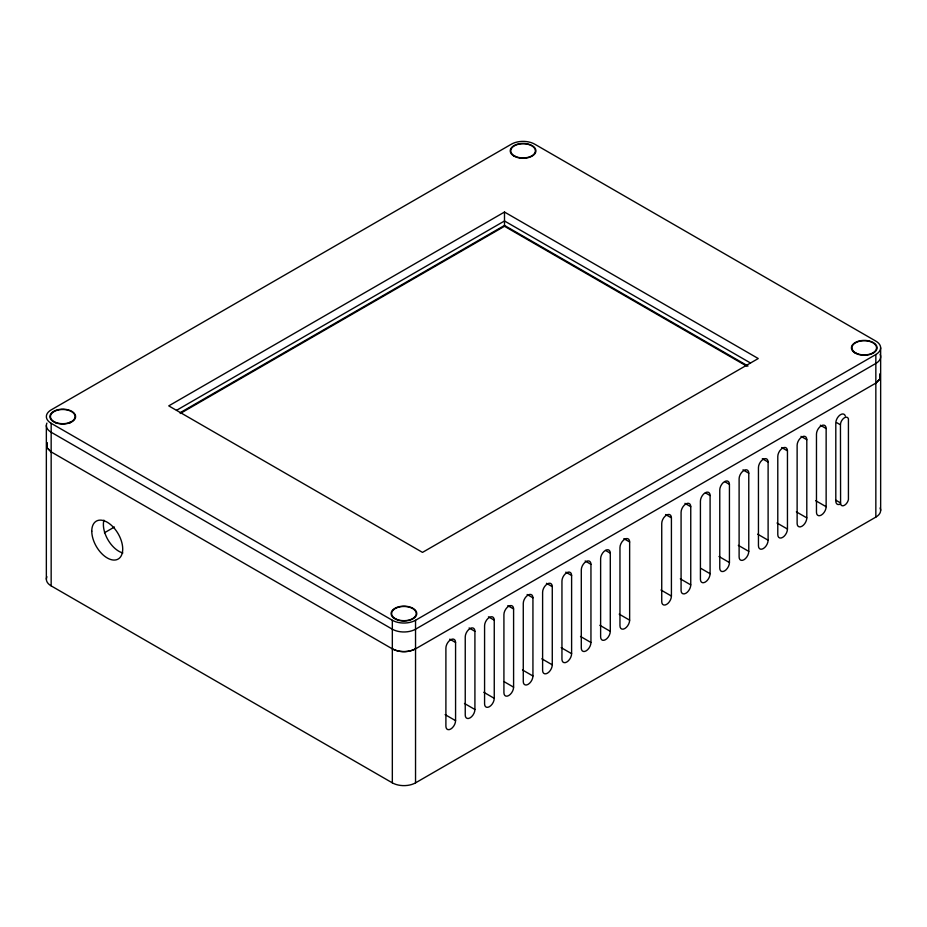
<?xml version="1.0" encoding="UTF-8"?>
<svg xmlns="http://www.w3.org/2000/svg" width="927" height="927" viewBox="0 0 927 927"><rect width="100%" height="100%" fill="white"/><g stroke="black" fill="none" stroke-linecap="round" stroke-linejoin="round"><path stroke-width="1.39" d="M840.453 424.809L840.592 423.454A5.736 3.314 -60 0 1 844.509 417.729A5.736 3.314 -60 0 1 848.425 418.934L848.425 499.526A5.736 3.314 -60 0 1 844.509 505.25A5.736 3.314 -60 0 1 840.592 504.045L840.453 424.809L836.583 422.573M875.841 383.106L880.094 378.853L880.094 373.952L880.094 378.853L875.841 383.106L415.539 648.854C408.448 652.585 399.421 652.585 392.33 648.854L51.159 451.889L46.906 447.637L46.906 442.735L46.906 447.637L51.159 451.889M504.497 212.04L168.749 405.875L422.503 552.388L758.251 358.54L504.497 212.04L504.497 225.435L180.244 412.642M176.489 410.348L504.497 220.974L750.511 363.002M180.244 413.5L504.497 226.281L746.768 366.153M104.427 532.793L114.438 527.011M51.159 423.303L392.33 620.267A16.408 9.479 0 0 0 415.539 620.267L875.841 354.52A16.408 9.479 0 0 0 875.841 341.113L534.67 144.149A16.408 9.479 0 0 0 511.461 144.149L51.159 409.896A16.408 9.479 0 0 0 51.159 423.303L51.159 585.887L392.33 782.851A16.408 9.479 0 0 0 415.539 782.851L875.841 517.104A16.408 9.479 0 0 0 880.094 507.95M415.539 648.854C408.401 652.538 399.456 652.538 392.33 648.854M504.497 225.435L748.019 366.026M820.337 425.203L826.142 428.552L826.142 506.71A6.837 3.951 -60 0 1 821.299 515.088A6.837 3.951 -60 0 1 816.467 512.295L816.467 434.137A6.837 3.951 -60 0 1 821.299 425.76A6.837 3.951 -60 0 1 826.142 428.552M800.998 436.362L806.803 439.711L806.803 517.88A6.837 3.951 -60 0 1 801.959 526.258A6.837 3.951 -60 0 1 797.127 523.465L797.127 445.296A6.837 3.951 -60 0 1 801.959 436.918A6.837 3.951 -60 0 1 806.803 439.711M781.658 447.532L787.452 450.881L787.452 529.05A6.837 3.951 -60 0 1 782.62 537.417A6.837 3.951 -60 0 1 777.788 534.624L777.788 456.466A6.837 3.951 -60 0 1 782.62 448.089A6.837 3.951 -60 0 1 787.452 450.881M835.691 500.105L840.453 502.863M762.318 458.703L768.112 462.052L768.112 540.209A6.837 3.951 -60 0 1 763.28 548.587A6.837 3.951 -60 0 1 758.448 545.794L758.448 467.637A6.837 3.951 -60 0 1 763.28 459.259A6.837 3.951 -60 0 1 768.112 462.052M815.69 500.684L826.142 506.71M742.967 469.862L748.773 473.21L748.773 551.38A6.837 3.951 -60 0 1 743.941 559.757A6.837 3.951 -60 0 1 739.109 556.965L739.109 478.795A6.837 3.951 -60 0 1 743.941 470.418A6.837 3.951 -60 0 1 748.773 473.21M796.351 511.855L806.803 517.88M724.798 481.704L729.433 484.381L729.433 562.55A6.837 3.951 -60 0 1 724.601 570.916A6.837 3.951 -60 0 1 719.769 568.124L719.769 489.966A6.837 3.951 -60 0 1 724.601 481.588A6.837 3.951 -60 0 1 729.433 484.381M777.011 523.013L787.452 529.05M705.447 492.863L710.094 495.551L710.094 573.709A6.837 3.951 -60 0 1 705.262 582.086A6.837 3.951 -60 0 1 700.418 579.294L700.418 501.125A6.837 3.951 -60 0 1 705.262 492.758A6.837 3.951 -60 0 1 710.094 495.551M757.672 534.184L768.112 540.209M684.949 503.361L690.754 506.71L690.754 584.879A6.837 3.951 -60 0 1 685.922 593.257A6.837 3.951 -60 0 1 681.078 590.464L681.078 512.295A6.837 3.951 -60 0 1 685.922 503.917A6.837 3.951 -60 0 1 690.754 506.71M738.332 545.354L748.773 551.38M665.609 514.531L671.415 517.88L671.415 596.049A6.837 3.951 -60 0 1 666.583 604.416A6.837 3.951 -60 0 1 661.739 601.623L661.739 523.465A6.837 3.951 -60 0 1 666.583 515.088A6.837 3.951 -60 0 1 671.415 517.88M718.993 556.513L729.433 562.55M700.812 568.355L710.094 573.709M623.836 538.645L629.642 541.994L629.642 620.163A6.837 3.951 -60 0 1 624.798 628.541A6.837 3.951 -60 0 1 619.966 625.748L619.966 547.579A6.837 3.951 -60 0 1 624.798 539.201A6.837 3.951 -60 0 1 629.642 541.994M680.314 578.854L690.754 584.879M605.655 550.487L610.29 553.164L610.29 631.333A6.837 3.951 -60 0 1 605.458 639.7A6.837 3.951 -60 0 1 600.626 636.907L600.626 558.749A6.837 3.951 -60 0 1 605.458 550.371A6.837 3.951 -60 0 1 610.29 553.164M660.963 590.012L671.415 596.049M585.157 560.986L590.951 564.334L590.951 642.492A6.837 3.951 -60 0 1 586.119 650.87A6.837 3.951 -60 0 1 581.287 648.077L581.287 569.908A6.837 3.951 -60 0 1 586.119 561.542A6.837 3.951 -60 0 1 590.951 564.334M565.818 572.144L571.611 575.493L571.611 653.662A6.837 3.951 -60 0 1 566.779 662.04A6.837 3.951 -60 0 1 561.947 659.248L561.947 581.078A6.837 3.951 -60 0 1 566.779 572.701A6.837 3.951 -60 0 1 571.611 575.493M619.19 614.137L629.642 620.163M546.466 583.315L552.272 586.664L552.272 664.833A6.837 3.951 -60 0 1 547.44 673.199A6.837 3.951 -60 0 1 542.608 670.406L542.608 592.249A6.837 3.951 -60 0 1 547.44 583.871A6.837 3.951 -60 0 1 552.272 586.664M599.85 625.296L610.29 631.333M527.127 594.485L532.932 597.834L532.932 675.992A6.837 3.951 -60 0 1 528.1 684.369A6.837 3.951 -60 0 1 523.268 681.577L523.268 603.407A6.837 3.951 -60 0 1 528.1 595.041A6.837 3.951 -60 0 1 532.932 597.834M580.511 636.467L590.951 642.492M507.787 605.644L513.593 608.993L513.593 687.162A6.837 3.951 -60 0 1 508.761 695.54A6.837 3.951 -60 0 1 503.917 692.747L503.917 614.578A6.837 3.951 -60 0 1 508.761 606.2A6.837 3.951 -60 0 1 513.593 608.993M561.171 647.637L571.611 653.662M488.448 616.814L494.253 620.163L494.253 698.332A6.837 3.951 -60 0 1 489.421 706.698A6.837 3.951 -60 0 1 484.578 703.906L484.578 625.748A6.837 3.951 -60 0 1 489.421 617.37A6.837 3.951 -60 0 1 494.253 620.163M541.832 658.796L552.272 664.833M469.108 627.973L474.914 631.333L474.914 709.491A6.837 3.951 -60 0 1 470.07 717.869A6.837 3.951 -60 0 1 465.238 715.076L465.238 636.907A6.837 3.951 -60 0 1 470.07 628.541A6.837 3.951 -60 0 1 474.914 631.333M522.492 669.966L532.932 675.992M449.769 639.143L455.574 642.492L455.574 720.661A6.837 3.951 -60 0 1 450.731 729.039A6.837 3.951 -60 0 1 445.899 726.247L445.899 648.077A6.837 3.951 -60 0 1 450.731 639.7A6.837 3.951 -60 0 1 455.574 642.492M504.311 681.797L513.593 687.162M483.813 692.295L494.253 698.332M464.462 703.466L474.914 709.491M445.122 714.624L455.574 720.661M880.65 347.822L880.65 510.395M875.841 354.52L875.841 517.104M415.539 620.267L415.539 782.851M392.33 620.267L392.33 782.851M46.35 425.539L46.35 579.178M880.094 354.299A16.408 9.479 0 0 1 875.841 363.454L415.539 629.201A16.408 9.479 0 0 1 392.33 629.201L51.159 432.237A16.408 9.479 0 0 1 46.906 423.083M70.151 421.959A7.381 4.264 0 0 1 69.896 423.06M51.159 585.887A16.408 9.479 0 0 1 46.906 576.733M840.638 503.917A6.837 3.951 -60 0 1 835.806 501.136L835.806 422.967A6.837 3.951 -60 0 1 840.013 415.006A6.837 3.951 -60 0 1 845.308 416.038M122.851 552.967A21.877 12.63 60 0 1 103.905 520.151M855.146 353.06A12.851 7.428 0 0 0 876.652 349.734A12.851 7.428 0 0 0 860.916 340.649A12.851 7.428 0 0 0 855.146 353.06M513.975 156.095A12.851 7.428 0 0 0 535.482 152.77A12.851 7.428 0 0 0 519.746 143.673A12.851 7.428 0 0 0 513.975 156.095M55.562 422.747A12.851 7.428 0 0 0 75.585 417.127A12.851 7.428 0 0 0 57.138 409.919A12.851 7.428 0 0 0 55.562 422.747M396.026 619.421A12.851 7.428 0 0 0 416.663 614.601A12.851 7.428 0 0 0 399.108 606.698A12.851 7.428 0 0 0 396.026 619.421M91.773 531.171A21.877 12.63 60 0 0 114.983 560.035A21.877 12.63 60 0 0 114.983 529.097A21.877 12.63 60 0 0 91.773 531.171M514.705 156.06A12.318 7.115 0 0 0 535.088 152.41A12.318 7.115 0 0 0 519.421 144.056A12.318 7.115 0 0 0 514.705 156.06M855.876 353.036A12.318 7.115 0 0 0 876.247 349.386A12.318 7.115 0 0 0 860.592 341.02A12.318 7.115 0 0 0 855.876 353.036M395.562 618.796A12.318 7.115 0 0 0 415.945 615.146A12.318 7.115 0 0 0 400.279 606.779A12.318 7.115 0 0 0 395.562 618.796M54.392 421.82A12.318 7.115 0 0 0 74.774 418.17A12.318 7.115 0 0 0 59.108 409.804A12.318 7.115 0 0 0 54.392 421.82"/></g></svg>
